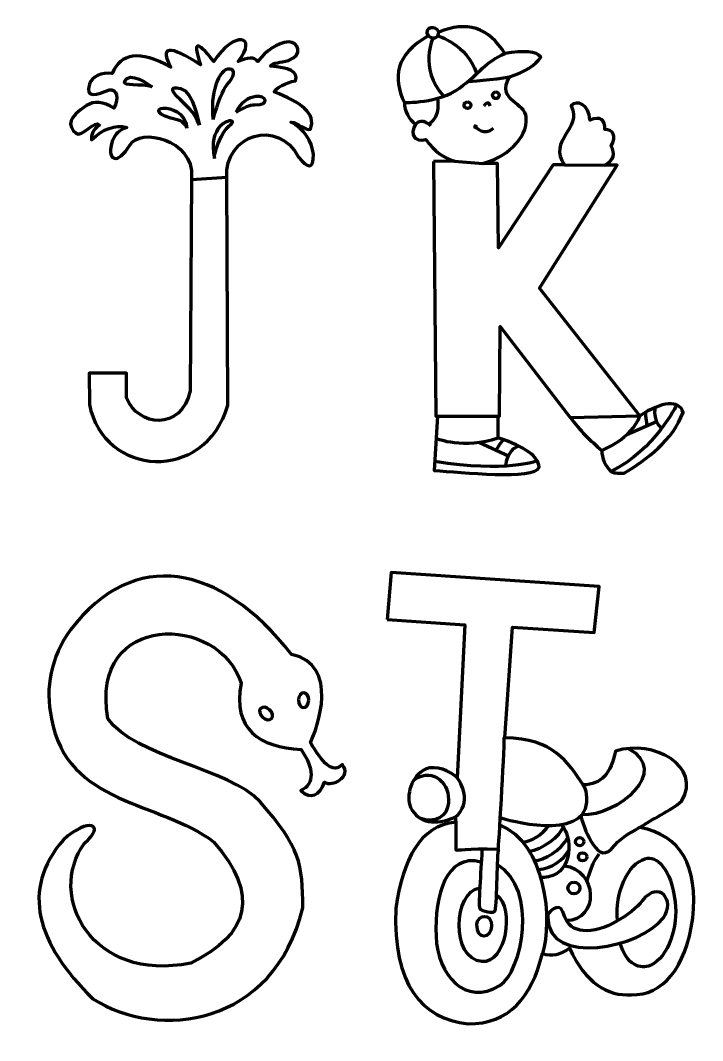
# Model space of a CAD drawing. Header units: centimetres. Extents: x -13.7 to 17.1, y 0.8 to 15.5.
# Drawn here: x -13.66 to -7.48, y 0.82 to 10.07 of the extents above; entities that cross this region are included whole.
import ezdxf

# ---------------------------------------------------------------- set-up
doc = ezdxf.new("R2010")
doc.units = ezdxf.units.CM
doc.header["$MEASUREMENT"] = 0
doc.layers.add('Camada 1', color=7, linetype='Continuous')

msp = doc.modelspace()

# ---------------------------------------------------------------- linework, layer by layer
at = {"layer": 'Camada 1', "color": 1, "lineweight": 70}
for centre, major_axis, ratio in [((-9.35374, 9.39312), (0, 0.02997), 1), ((-9.61121, 9.3032), (0, 0.02997), 1), ((-8.59282, 2.62556), (0.03747, 0), 0.9997331), ((-8.56688, 2.48818), (0.03747, 0), 0.9997331), ((-8.64566, 2.20573), (0, 0.0538), 1)]:
    msp.add_ellipse(centre, major_axis=major_axis, ratio=ratio, dxfattribs=at)
at = {"layer": 'Camada 1', "lineweight": 70}
for points, knots in [([(-9.91681, 8.79427), (-9.91681, 8.79427), (-9.72899, 8.79571), (-9.72899, 8.79571), (-9.72899, 8.79571), (-9.82265, 8.82244), (-9.90945, 8.88344), (-9.98668, 8.99236), (-9.98668, 8.99236), (-10.09168, 8.9689), (-10.13559, 9.03388), (-10.08166, 9.13167), (-10.08166, 9.13167), (-10.14402, 9.1812), (-10.18042, 9.2449), (-10.18251, 9.32731), (-10.18251, 9.32731), (-10.28827, 9.55272), (-10.26616, 9.76085), (-9.96634, 9.93145), (-9.96634, 9.93145), (-10.01889, 10.01568), (-9.88563, 10.02985), (-9.87037, 9.96474), (-9.87037, 9.96474), (-9.61895, 10.07209), (-9.41895, 10.00891), (-9.27165, 9.77103), (-9.27165, 9.77103), (-9.10024, 9.79973), (-8.98515, 9.79323), (-8.94525, 9.73973), (-8.94525, 9.73973), (-8.99442, 9.66502), (-9.08552, 9.60431), (-9.22976, 9.56129), (-9.22976, 9.56129), (-9.35545, 9.33713), (-9.07498, 9.32471), (-9.0786, 9.19346), (-9.0786, 9.19346), (-9.06043, 8.99252), (-9.27667, 8.82291), (-9.47131, 8.77536), (-9.47131, 8.77536), (-9.47131, 8.77536), (-9.33664, 8.77615), (-9.33664, 8.77615), (-9.33664, 8.77615), (-9.33664, 8.77615), (-9.3289, 8.00909), (-9.3289, 8.00909), (-9.3289, 8.00909), (-9.3289, 8.00909), (-8.83448, 8.76336), (-8.83448, 8.76336), (-8.83448, 8.76336), (-8.83448, 8.76336), (-8.73216, 8.7618), (-8.73216, 8.7618), (-8.73216, 8.7618), (-8.88939, 8.99023), (-8.56484, 9.08038), (-8.66915, 9.298), (-8.66915, 9.298), (-8.6212, 9.35784), (-8.50634, 9.30941), (-8.5016, 9.16867), (-8.5016, 9.16867), (-8.40141, 9.20828), (-8.36365, 9.1694), (-8.36429, 9.08226), (-8.36429, 9.08226), (-8.29504, 9.08317), (-8.25514, 9.02749), (-8.30836, 8.93151), (-8.30836, 8.93151), (-8.26813, 8.8634), (-8.28289, 8.80646), (-8.36437, 8.76031), (-8.36437, 8.76031), (-8.36437, 8.76031), (-8.25315, 8.75844), (-8.25315, 8.75844), (-8.25315, 8.75844), (-8.25315, 8.75844), (-8.95594, 7.64291), (-8.95594, 7.64291), (-8.95594, 7.64291), (-8.95594, 7.64291), (-8.04648, 6.48672), (-8.04648, 6.48672), (-8.04648, 6.48672), (-7.8482, 6.6193), (-7.6902, 6.63317), (-7.65629, 6.51813), (-7.65629, 6.51813), (-7.75062, 6.26575), (-7.98228, 6.09021), (-8.18942, 5.96699), (-8.18942, 5.96699), (-8.23019, 5.96856), (-8.27095, 5.96196), (-8.31172, 5.98152), (-8.31172, 5.98152), (-8.35988, 6.03415), (-8.39332, 6.10149), (-8.39243, 6.17375), (-8.39243, 6.17375), (-8.49776, 6.26035), (-8.59164, 6.35676), (-8.67899, 6.47279), (-8.67899, 6.47279), (-8.67899, 6.47279), (-9.31534, 7.29706), (-9.31534, 7.29706), (-9.31534, 7.29706), (-9.31534, 7.29706), (-9.32079, 6.48477), (-9.32079, 6.48477), (-9.32079, 6.48477), (-9.32079, 6.48477), (-9.33269, 6.48478), (-9.33269, 6.48478), (-9.33269, 6.48478), (-9.33269, 6.48478), (-9.33159, 6.28667), (-9.33159, 6.28667), (-9.33159, 6.28667), (-9.08411, 6.20548), (-8.96712, 6.11642), (-8.96154, 6.02161), (-8.96154, 6.02161), (-8.99885, 5.90145), (-9.67125, 5.97663), (-9.9117, 5.99098), (-9.9117, 5.99098), (-9.9117, 5.99098), (-9.88045, 6.48384), (-9.88045, 6.48384), (-9.88045, 6.48384), (-9.88045, 6.48384), (-9.89829, 6.48385), (-9.89829, 6.48385), (-9.89829, 6.48385), (-9.89829, 6.48385), (-9.91681, 8.79427), (-9.91681, 8.79427)], [0, 0, 0, 0, 0.0263158, 0.0263158, 0.0263158, 0.0263158, 0.0526316, 0.0526316, 0.0526316, 0.0526316, 0.0789474, 0.0789474, 0.0789474, 0.0789474, 0.1052632, 0.1052632, 0.1052632, 0.1052632, 0.1315789, 0.1315789, 0.1315789, 0.1315789, 0.1578947, 0.1578947, 0.1578947, 0.1578947, 0.1842105, 0.1842105, 0.1842105, 0.1842105, 0.2105263, 0.2105263, 0.2105263, 0.2105263, 0.2368421, 0.2368421, 0.2368421, 0.2368421, 0.2631579, 0.2631579, 0.2631579, 0.2631579, 0.2894737, 0.2894737, 0.2894737, 0.2894737, 0.3157895, 0.3157895, 0.3157895, 0.3157895, 0.3421053, 0.3421053, 0.3421053, 0.3421053, 0.3684211, 0.3684211, 0.3684211, 0.3684211, 0.3947368, 0.3947368, 0.3947368, 0.3947368, 0.4210526, 0.4210526, 0.4210526, 0.4210526, 0.4473684, 0.4473684, 0.4473684, 0.4473684, 0.4736842, 0.4736842, 0.4736842, 0.4736842, 0.5, 0.5, 0.5, 0.5, 0.5263158, 0.5263158, 0.5263158, 0.5263158, 0.5526316, 0.5526316, 0.5526316, 0.5526316, 0.5789474, 0.5789474, 0.5789474, 0.5789474, 0.6052632, 0.6052632, 0.6052632, 0.6052632, 0.6315789, 0.6315789, 0.6315789, 0.6315789, 0.6578947, 0.6578947, 0.6578947, 0.6578947, 0.6842105, 0.6842105, 0.6842105, 0.6842105, 0.7105263, 0.7105263, 0.7105263, 0.7105263, 0.7368421, 0.7368421, 0.7368421, 0.7368421, 0.7631579, 0.7631579, 0.7631579, 0.7631579, 0.7894737, 0.7894737, 0.7894737, 0.7894737, 0.8157895, 0.8157895, 0.8157895, 0.8157895, 0.8421053, 0.8421053, 0.8421053, 0.8421053, 0.8684211, 0.8684211, 0.8684211, 0.8684211, 0.8947368, 0.8947368, 0.8947368, 0.8947368, 0.9210526, 0.9210526, 0.9210526, 0.9210526, 0.9473684, 0.9473684, 0.9473684, 0.9473684, 1, 1, 1, 1]), ([(-13.03665, 6.59078), (-13.03665, 6.59078), (-13.03873, 6.87453), (-13.03873, 6.87453), (-13.03873, 6.87453), (-13.03873, 6.87453), (-12.70156, 6.8733), (-12.70156, 6.8733), (-12.70156, 6.8733), (-12.70156, 6.8733), (-12.69953, 6.64889), (-12.69953, 6.64889), (-12.69953, 6.64889), (-12.59789, 6.38923), (-12.20638, 6.3449), (-12.12231, 6.7141), (-12.12231, 6.7141), (-12.12231, 6.7141), (-12.11116, 8.64695), (-12.11116, 8.64695), (-12.11116, 8.64695), (-12.08924, 9.00187), (-12.58124, 9.10017), (-12.67142, 8.94152), (-12.67142, 8.94152), (-12.77485, 8.75955), (-12.89141, 8.79078), (-12.82737, 8.98772), (-12.82737, 8.98772), (-12.80028, 9.03908), (-12.76951, 9.0766), (-12.69759, 9.10121), (-12.69759, 9.10121), (-12.8064, 9.1299), (-12.91267, 9.08763), (-13.01694, 8.98942), (-13.01694, 8.98942), (-13.02266, 9.03554), (-13.00856, 9.08033), (-12.94627, 9.12192), (-12.94627, 9.12192), (-12.98296, 9.18062), (-13.10803, 9.00308), (-13.15832, 9.04819), (-13.15832, 9.04819), (-13.23853, 9.11547), (-13.22873, 9.19608), (-13.06418, 9.29962), (-13.06418, 9.29962), (-12.99516, 9.34473), (-12.91202, 9.33565), (-12.81582, 9.27651), (-12.81582, 9.27651), (-12.76587, 9.36829), (-12.78723, 9.44969), (-12.85625, 9.44401), (-12.85625, 9.44401), (-12.9683, 9.39853), (-13.07885, 9.359), (-13.03736, 9.49341), (-13.03736, 9.49341), (-13.01536, 9.56162), (-12.92902, 9.60472), (-12.83053, 9.59021), (-12.83053, 9.59021), (-12.75177, 9.77191), (-12.58629, 9.8103), (-12.29906, 9.64753), (-12.29906, 9.64753), (-12.40114, 9.83989), (-12.31902, 9.85447), (-12.03133, 9.67064), (-12.03133, 9.67064), (-12.09591, 9.8678), (-12.07559, 9.91345), (-11.90901, 9.69815), (-11.90901, 9.69815), (-11.72804, 9.9854), (-11.49942, 9.93892), (-11.68953, 9.69815), (-11.68953, 9.69815), (-11.60643, 9.73821), (-11.54306, 9.7442), (-11.50982, 9.69815), (-11.50982, 9.69815), (-11.43167, 9.80124), (-11.34004, 9.86579), (-11.23017, 9.87822), (-11.23017, 9.87822), (-11.14944, 9.87762), (-11.08792, 9.7596), (-11.23324, 9.7097), (-11.23324, 9.7097), (-11.30589, 9.68562), (-11.37085, 9.69386), (-11.39597, 9.65841), (-11.39597, 9.65841), (-11.23281, 9.6445), (-11.13795, 9.60677), (-11.1697, 9.52487), (-11.1697, 9.52487), (-11.25918, 9.50801), (-11.34866, 9.46056), (-11.36166, 9.4233), (-11.36166, 9.4233), (-11.12541, 9.33403), (-10.97608, 9.22872), (-11.03453, 9.08503), (-11.03453, 9.08503), (-11.07947, 9.07127), (-11.1414, 9.14248), (-11.21013, 9.15081), (-11.21013, 9.15081), (-11.09154, 9.08503), (-11.02156, 8.97867), (-11.00722, 8.8585), (-11.00722, 8.8585), (-11.00447, 8.70774), (-11.06194, 8.73764), (-11.14082, 8.83177), (-11.14082, 8.83177), (-11.32334, 9.18939), (-11.81562, 9.03797), (-11.79247, 8.64661), (-11.79247, 8.64661), (-11.79247, 8.64661), (-11.78194, 6.58497), (-11.78194, 6.58497), (-11.78194, 6.58497), (-11.98421, 5.87119), (-12.91256, 5.93333), (-13.03665, 6.59078)], [0, 0, 0, 0, 0.0294118, 0.0294118, 0.0294118, 0.0294118, 0.0588235, 0.0588235, 0.0588235, 0.0588235, 0.0882353, 0.0882353, 0.0882353, 0.0882353, 0.1176471, 0.1176471, 0.1176471, 0.1176471, 0.1470588, 0.1470588, 0.1470588, 0.1470588, 0.1764706, 0.1764706, 0.1764706, 0.1764706, 0.2058824, 0.2058824, 0.2058824, 0.2058824, 0.2352941, 0.2352941, 0.2352941, 0.2352941, 0.2647059, 0.2647059, 0.2647059, 0.2647059, 0.2941176, 0.2941176, 0.2941176, 0.2941176, 0.3235294, 0.3235294, 0.3235294, 0.3235294, 0.3529412, 0.3529412, 0.3529412, 0.3529412, 0.3823529, 0.3823529, 0.3823529, 0.3823529, 0.4117647, 0.4117647, 0.4117647, 0.4117647, 0.4411765, 0.4411765, 0.4411765, 0.4411765, 0.4705882, 0.4705882, 0.4705882, 0.4705882, 0.5, 0.5, 0.5, 0.5, 0.5294118, 0.5294118, 0.5294118, 0.5294118, 0.5588235, 0.5588235, 0.5588235, 0.5588235, 0.5882353, 0.5882353, 0.5882353, 0.5882353, 0.6176471, 0.6176471, 0.6176471, 0.6176471, 0.6470588, 0.6470588, 0.6470588, 0.6470588, 0.6764706, 0.6764706, 0.6764706, 0.6764706, 0.7058824, 0.7058824, 0.7058824, 0.7058824, 0.7352941, 0.7352941, 0.7352941, 0.7352941, 0.7647059, 0.7647059, 0.7647059, 0.7647059, 0.7941176, 0.7941176, 0.7941176, 0.7941176, 0.8235294, 0.8235294, 0.8235294, 0.8235294, 0.8529412, 0.8529412, 0.8529412, 0.8529412, 0.8823529, 0.8823529, 0.8823529, 0.8823529, 0.9117647, 0.9117647, 0.9117647, 0.9117647, 0.9411765, 0.9411765, 0.9411765, 0.9411765, 1, 1, 1, 1]), ([(-13.3813, 3.73993), (-13.44082, 4.02531), (-13.38738, 4.29454), (-13.20992, 4.54606), (-13.20992, 4.54606), (-12.63121, 5.29596), (-11.85687, 5.15032), (-11.2041, 4.3239), (-11.2041, 4.3239), (-10.76522, 4.2307), (-10.97035, 3.65183), (-11.03328, 3.52541), (-11.03328, 3.52541), (-11.03631, 3.51932), (-11.03099, 3.5293), (-11.03328, 3.52541), (-11.03328, 3.52541), (-10.92862, 3.34322), (-10.82791, 3.23421), (-10.7437, 3.32515), (-10.7437, 3.32515), (-10.65578, 3.21089), (-10.8378, 3.11923), (-10.9068, 3.16587), (-10.9068, 3.16587), (-10.94898, 3.04324), (-11.03106, 3.00306), (-11.12111, 3.08921), (-11.12111, 3.08921), (-10.99392, 3.1452), (-11.0009, 3.29517), (-11.11898, 3.46149), (-11.11898, 3.46149), (-11.12448, 3.46174), (-11.11353, 3.46118), (-11.11898, 3.46149), (-11.11898, 3.46149), (-11.49443, 3.48298), (-11.74414, 3.64316), (-11.66052, 4.06172), (-11.66052, 4.06172), (-11.85819, 4.69284), (-13.04239, 4.71827), (-12.8689, 3.74153), (-12.8689, 3.74153), (-12.63424, 3.39141), (-11.7582, 3.2904), (-11.49017, 2.98598), (-11.49017, 2.98598), (-11.12539, 2.57929), (-11.1033, 2.41714), (-11.10254, 2.0261), (-11.10254, 2.0261), (-11.36601, 0.94873), (-12.40918, 0.82214), (-13.0068, 1.20093), (-13.0068, 1.20093), (-13.51486, 1.70494), (-13.66246, 2.18856), (-13.27339, 2.64181), (-13.27339, 2.64181), (-13.04653, 2.85091), (-12.88171, 2.7852), (-13.08138, 2.61112), (-13.08138, 2.61112), (-13.42882, 2.135), (-13.01904, 1.34274), (-12.11815, 1.52465), (-12.11815, 1.52465), (-11.58584, 1.78333), (-11.49309, 2.14405), (-11.90868, 2.62277), (-11.90868, 2.62277), (-12.39955, 2.99516), (-13.23954, 2.95495), (-13.3813, 3.73993)], [0, 0, 0, 0, 0.05, 0.05, 0.05, 0.05, 0.1, 0.1, 0.1, 0.1, 0.15, 0.15, 0.15, 0.15, 0.2, 0.2, 0.2, 0.2, 0.25, 0.25, 0.25, 0.25, 0.3, 0.3, 0.3, 0.3, 0.35, 0.35, 0.35, 0.35, 0.4, 0.4, 0.4, 0.4, 0.45, 0.45, 0.45, 0.45, 0.5, 0.5, 0.5, 0.5, 0.55, 0.55, 0.55, 0.55, 0.6, 0.6, 0.6, 0.6, 0.65, 0.65, 0.65, 0.65, 0.7, 0.7, 0.7, 0.7, 0.75, 0.75, 0.75, 0.75, 0.8, 0.8, 0.8, 0.8, 0.85, 0.85, 0.85, 0.85, 0.9, 0.9, 0.9, 0.9, 1, 1, 1, 1]), ([(-10.33666, 4.6394), (-10.33666, 4.6394), (-10.30154, 5.06679), (-10.30154, 5.06679), (-10.30154, 5.06679), (-10.30154, 5.06679), (-8.41632, 4.93799), (-8.41632, 4.93799), (-8.41632, 4.93799), (-8.41632, 4.93799), (-8.46316, 4.52231), (-8.46316, 4.52231), (-8.46316, 4.52231), (-8.46316, 4.52231), (-9.20085, 4.56915), (-9.20085, 4.56915), (-9.20085, 4.56915), (-9.20085, 4.56915), (-9.27111, 3.56799), (-9.27111, 3.56799), (-9.27111, 3.56799), (-8.8321, 3.56078), (-8.70039, 3.3487), (-8.56269, 3.1406), (-8.56269, 3.1406), (-8.39787, 3.14028), (-8.30638, 3.25178), (-8.26929, 3.44624), (-8.26929, 3.44624), (-7.92394, 3.559), (-7.47914, 3.30724), (-7.66826, 2.9949), (-7.66826, 2.9949), (-7.7681, 2.90109), (-7.94458, 2.83363), (-8.04682, 2.75299), (-8.04682, 2.75299), (-7.67425, 2.68419), (-7.51966, 2.40567), (-7.56859, 1.93134), (-7.56859, 1.93134), (-7.63101, 1.47038), (-7.84695, 1.23219), (-8.12212, 1.23663), (-8.12212, 1.23663), (-8.34392, 1.22584), (-8.54127, 1.34282), (-8.68564, 1.65936), (-8.68564, 1.65936), (-8.76443, 1.59928), (-8.84636, 1.5832), (-8.93154, 1.61253), (-8.93154, 1.61253), (-9.0281, 1.21014), (-9.2355, 0.97216), (-9.60483, 0.97436), (-9.60483, 0.97436), (-10.02699, 1.01691), (-10.28692, 1.33155), (-10.25959, 2.0185), (-10.25959, 2.0185), (-10.19535, 2.46837), (-10.03996, 2.77112), (-9.71658, 2.80273), (-9.71658, 2.80273), (-9.71658, 2.80273), (-9.7223, 2.84775), (-9.7223, 2.84775), (-9.7223, 2.84775), (-9.90092, 2.77421), (-10.05128, 2.78987), (-10.12589, 2.93568), (-10.12589, 2.93568), (-10.16921, 3.04415), (-10.12391, 3.21828), (-9.98538, 3.28697), (-9.98538, 3.28697), (-9.8951, 3.31381), (-9.77287, 3.27694), (-9.70248, 3.20376), (-9.70248, 3.20376), (-9.70248, 3.20376), (-9.6341, 4.59256), (-9.6341, 4.59256), (-9.6341, 4.59256), (-9.6341, 4.59256), (-10.33666, 4.6394), (-10.33666, 4.6394)], [0, 0, 0, 0, 0.0434783, 0.0434783, 0.0434783, 0.0434783, 0.0869565, 0.0869565, 0.0869565, 0.0869565, 0.1304348, 0.1304348, 0.1304348, 0.1304348, 0.173913, 0.173913, 0.173913, 0.173913, 0.2173913, 0.2173913, 0.2173913, 0.2173913, 0.2608696, 0.2608696, 0.2608696, 0.2608696, 0.3043478, 0.3043478, 0.3043478, 0.3043478, 0.3478261, 0.3478261, 0.3478261, 0.3478261, 0.3913043, 0.3913043, 0.3913043, 0.3913043, 0.4347826, 0.4347826, 0.4347826, 0.4347826, 0.4782609, 0.4782609, 0.4782609, 0.4782609, 0.5217391, 0.5217391, 0.5217391, 0.5217391, 0.5652174, 0.5652174, 0.5652174, 0.5652174, 0.6086957, 0.6086957, 0.6086957, 0.6086957, 0.6521739, 0.6521739, 0.6521739, 0.6521739, 0.6956522, 0.6956522, 0.6956522, 0.6956522, 0.7391304, 0.7391304, 0.7391304, 0.7391304, 0.7826087, 0.7826087, 0.7826087, 0.7826087, 0.826087, 0.826087, 0.826087, 0.826087, 0.8695652, 0.8695652, 0.8695652, 0.8695652, 0.9130435, 0.9130435, 0.9130435, 0.9130435, 1, 1, 1, 1])]:
    msp.add_open_spline(points, degree=3, knots=knots, dxfattribs=at)
at = {"layer": 'Camada 1', "color": 1, "lineweight": 70}
for points in [[(-9.92197, 9.91455), (-9.92197, 9.91455), (-10.0558, 9.64539), (-9.82703, 9.38373)], [(-9.96634, 9.93146), (-9.96634, 9.93146), (-9.87825, 9.87505), (-9.87037, 9.96474)], [(-9.8797, 9.93196), (-9.8797, 9.93196), (-9.62075, 9.86482), (-9.52689, 9.5885)], [(-9.6049, 9.51934), (-9.6049, 9.51934), (-9.36175, 9.53505), (-9.22976, 9.56129)], [(-9.88381, 9.36573), (-9.88381, 9.36573), (-9.84682, 9.20148), (-9.95841, 9.12984)], [(-9.45897, 9.29788), (-9.45897, 9.29788), (-9.41958, 9.36225), (-9.40709, 9.29788)], [(-9.94126, 9.11488), (-9.94126, 9.11488), (-10.01839, 9.19649), (-10.08166, 9.13167)], [(-9.55409, 9.10431), (-9.55409, 9.10431), (-9.53584, 9.10239), (-9.53104, 9.12928)], [(-9.5403, 9.1097), (-9.5403, 9.1097), (-9.45274, 9.014), (-9.37492, 9.09614)], [(-9.72899, 8.79571), (-9.72899, 8.79571), (-9.47131, 8.77537), (-9.47131, 8.77537)], [(-8.73216, 8.7618), (-8.73216, 8.7618), (-8.36437, 8.76032), (-8.36437, 8.76032)], [(-11.79247, 8.64661), (-11.79247, 8.64661), (-12.11128, 8.62737), (-12.11128, 8.62737)], [(-7.71406, 6.58552), (-7.71406, 6.58552), (-7.90806, 6.1813), (-8.31172, 5.98152)], [(-9.88045, 6.48384), (-9.88045, 6.48384), (-9.33269, 6.48478), (-9.33269, 6.48478)], [(-8.67899, 6.47279), (-8.67899, 6.47279), (-8.04648, 6.48672), (-8.04648, 6.48672)], [(-8.39243, 6.17375), (-8.39243, 6.17375), (-8.12211, 6.27808), (-8.04648, 6.48672)], [(-7.98054, 6.3978), (-7.98054, 6.3978), (-7.99828, 6.48445), (-7.99249, 6.52049)], [(-7.90975, 6.56242), (-7.90975, 6.56242), (-7.93735, 6.44312), (-7.85058, 6.37253)], [(-8.1656, 6.31667), (-8.1656, 6.31667), (-7.89744, 6.43423), (-7.89744, 6.43423)], [(-9.89322, 6.28244), (-9.89322, 6.28244), (-9.64134, 6.17964), (-9.33159, 6.28667)], [(-9.5006, 6.24624), (-9.5006, 6.24624), (-9.23883, 6.12406), (-9.23883, 6.12406)], [(-9.34979, 6.17584), (-9.34979, 6.17584), (-9.31182, 6.24749), (-9.28067, 6.2692)], [(-9.26319, 6.03108), (-9.26319, 6.03108), (-9.25626, 6.16506), (-9.15635, 6.21021)], [(-8.98917, 6.07475), (-8.97973, 6.08016), (-9.25785, 5.96631), (-9.90648, 6.07337)], [(-8.15501, 3.47039), (-7.76128, 3.26772), (-8.2516, 2.85499), (-8.57376, 2.86843)], [(-9.7223, 2.84775), (-9.56026, 2.98228), (-9.67436, 3.16273), (-9.70248, 3.20376)], [(-9.32144, 2.77892), (-8.89756, 2.61559), (-8.8364, 1.90283), (-8.93154, 1.61253)], [(-9.102, 2.62459), (-9.03942, 2.62267), (-8.92991, 2.68892), (-8.87231, 2.773)], [(-9.05014, 2.54039), (-8.93738, 2.55007), (-8.75942, 2.68094), (-8.74404, 2.76051)], [(-9.00398, 2.45405), (-8.91858, 2.45704), (-8.76048, 2.54651), (-8.70188, 2.66409)], [(-8.96558, 2.37481), (-8.85701, 2.37481), (-8.73265, 2.46478), (-8.69246, 2.54886)], [(-8.52906, 2.26873), (-8.50824, 2.30192), (-8.50711, 2.38416), (-8.417, 2.51605)], [(-8.73276, 2.40693), (-8.43363, 2.3772), (-8.4077, 1.90984), (-8.71964, 1.90984)]]:
    msp.add_open_spline(points, degree=3, dxfattribs=at)
for points, knots in [([(-10.18251, 9.32731), (-10.18251, 9.32731), (-9.87209, 9.31854), (-9.68187, 9.4588), (-9.68187, 9.4588), (-9.49166, 9.59906), (-9.4513, 9.69322), (-9.27165, 9.77103)], [0, 0, 0, 0, 0.3333333, 0.3333333, 0.3333333, 0.3333333, 1, 1, 1, 1]), ([(-12.46688, 9.46895), (-12.48968, 9.48561), (-12.67573, 9.62133), (-12.71809, 9.51795), (-12.71809, 9.51795), (-12.73756, 9.47045), (-12.57198, 9.50093), (-12.46688, 9.46895)], [0, 0, 0, 0, 0.3333333, 0.3333333, 0.3333333, 0.3333333, 1, 1, 1, 1]), ([(-11.91544, 9.17498), (-11.94885, 9.39498), (-11.86715, 9.64072), (-11.76478, 9.63107), (-11.76478, 9.63107), (-11.70872, 9.62578), (-11.72356, 9.56165), (-11.788, 9.49009), (-11.788, 9.49009), (-11.82943, 9.44409), (-11.87213, 9.32924), (-11.91544, 9.17498)], [0, 0, 0, 0, 0.25, 0.25, 0.25, 0.25, 0.5, 0.5, 0.5, 0.5, 1, 1, 1, 1]), ([(-12.04033, 9.12311), (-12.05082, 9.14959), (-12.08956, 9.42195), (-12.21181, 9.45551), (-12.21181, 9.45551), (-12.31277, 9.48322), (-12.2869, 9.4265), (-12.24683, 9.38546), (-12.24683, 9.38546), (-12.16032, 9.29688), (-12.0874, 9.25595), (-12.04033, 9.12311)], [0, 0, 0, 0, 0.25, 0.25, 0.25, 0.25, 0.5, 0.5, 0.5, 0.5, 1, 1, 1, 1]), ([(-12.15273, 9.09621), (-12.19015, 9.38279), (-12.66202, 9.26609), (-12.22863, 9.16873), (-12.22863, 9.16873), (-12.18246, 9.15836), (-12.15265, 9.09557), (-12.15273, 9.09621)], [0, 0, 0, 0, 0.3333333, 0.3333333, 0.3333333, 0.3333333, 1, 1, 1, 1]), ([(-11.70697, 9.24031), (-11.67376, 9.3277), (-11.59014, 9.37323), (-11.52709, 9.38248), (-11.52709, 9.38248), (-11.44066, 9.39514), (-11.39006, 9.30288), (-11.53983, 9.30743), (-11.53983, 9.30743), (-11.57789, 9.30859), (-11.64181, 9.28251), (-11.70697, 9.24031)], [0, 0, 0, 0, 0.25, 0.25, 0.25, 0.25, 0.5, 0.5, 0.5, 0.5, 1, 1, 1, 1]), ([(-11.90391, 8.81953), (-11.96687, 9.11288), (-11.76606, 9.18716), (-11.7402, 9.15366), (-11.7402, 9.15366), (-11.72951, 9.13983), (-11.77688, 9.11988), (-11.80574, 9.07744), (-11.80574, 9.07744), (-11.85508, 9.0049), (-11.90391, 8.89246), (-11.90391, 8.81953)], [0, 0, 0, 0, 0.25, 0.25, 0.25, 0.25, 0.5, 0.5, 0.5, 0.5, 1, 1, 1, 1]), ([(-11.04888, 3.90753), (-11.05016, 3.87042), (-11.07227, 3.84106), (-11.09825, 3.84196), (-11.09825, 3.84196), (-11.12423, 3.84286), (-11.14425, 3.87368), (-11.14296, 3.9108), (-11.14296, 3.9108), (-11.14168, 3.94792), (-11.11957, 3.97727), (-11.09359, 3.97637), (-11.09359, 3.97637), (-11.06761, 3.97547), (-11.04759, 3.94465), (-11.04888, 3.90753)], [0, 0, 0, 0, 0.2, 0.2, 0.2, 0.2, 0.4, 0.4, 0.4, 0.4, 0.6, 0.6, 0.6, 0.6, 1, 1, 1, 1]), ([(-11.40395, 3.82259), (-11.37675, 3.7973), (-11.36906, 3.76136), (-11.38676, 3.74232), (-11.38676, 3.74232), (-11.40446, 3.72329), (-11.44086, 3.72836), (-11.46806, 3.75365), (-11.46806, 3.75365), (-11.49526, 3.77894), (-11.50296, 3.81487), (-11.48525, 3.83391), (-11.48525, 3.83391), (-11.46755, 3.85295), (-11.43115, 3.84788), (-11.40395, 3.82259)], [0, 0, 0, 0, 0.2, 0.2, 0.2, 0.2, 0.4, 0.4, 0.4, 0.4, 0.6, 0.6, 0.6, 0.6, 1, 1, 1, 1]), ([(-9.71658, 2.80273), (-9.7165, 2.63437), (-9.71738, 2.61023), (-9.71448, 2.55261), (-9.71448, 2.55261), (-9.69546, 2.54173), (-9.62746, 2.56819), (-9.33067, 2.55734), (-9.33067, 2.55734), (-9.32791, 2.55724), (-9.27686, 3.42891), (-9.27686, 3.5699)], [0, 0, 0, 0, 0.25, 0.25, 0.25, 0.25, 0.5, 0.5, 0.5, 0.5, 1, 1, 1, 1]), ([(-10.09455, 3.18704), (-9.90623, 3.31053), (-9.76834, 3.13786), (-9.78219, 2.97928), (-9.78219, 2.97928), (-9.79289, 2.85672), (-9.90306, 2.78108), (-10.04222, 2.84015)], [0, 0, 0, 0, 0.3333333, 0.3333333, 0.3333333, 0.3333333, 1, 1, 1, 1]), ([(-9.31214, 2.84546), (-9.26489, 2.82094), (-8.55346, 2.63251), (-8.52944, 2.98306), (-8.52944, 2.98306), (-8.52102, 3.10602), (-8.55655, 3.11815), (-8.56269, 3.1406)], [0, 0, 0, 0, 0.3333333, 0.3333333, 0.3333333, 0.3333333, 1, 1, 1, 1]), ([(-8.58198, 2.85943), (-8.56264, 2.7679), (-8.51764, 2.67102), (-8.47159, 2.60104), (-8.47159, 2.60104), (-8.4173, 2.51852), (-8.35892, 2.48319), (-8.27198, 2.59593), (-8.27198, 2.59593), (-8.2197, 2.66372), (-8.09263, 2.73093), (-8.03866, 2.75928)], [0, 0, 0, 0, 0.25, 0.25, 0.25, 0.25, 0.5, 0.5, 0.5, 0.5, 1, 1, 1, 1]), ([(-8.75395, 2.77161), (-8.66364, 2.68255), (-8.64638, 2.34854), (-8.87654, 2.30773), (-8.87654, 2.30773), (-8.91314, 2.30124), (-8.91124, 2.3018), (-8.94829, 2.3018)], [0, 0, 0, 0, 0.3333333, 0.3333333, 0.3333333, 0.3333333, 1, 1, 1, 1]), ([(-9.4883, 2.44069), (-9.80402, 2.52238), (-9.90879, 2.14189), (-9.89539, 1.7685), (-9.89539, 1.7685), (-9.88268, 1.4142), (-9.63018, 1.12971), (-9.31593, 1.32223), (-9.31593, 1.32223), (-9.11693, 1.44415), (-8.96228, 2.19595), (-9.34019, 2.41734)], [0, 0, 0, 0, 0.25, 0.25, 0.25, 0.25, 0.5, 0.5, 0.5, 0.5, 1, 1, 1, 1]), ([(-9.33067, 2.55734), (-9.34286, 2.51511), (-9.34468, 2.0862), (-9.3616, 1.99784), (-9.3616, 1.99784), (-9.36775, 1.96571), (-9.48336, 1.99118), (-9.49523, 2.01739), (-9.49523, 2.01739), (-9.51476, 2.06052), (-9.47667, 2.43423), (-9.47667, 2.55947)], [0, 0, 0, 0, 0.25, 0.25, 0.25, 0.25, 0.5, 0.5, 0.5, 0.5, 1, 1, 1, 1]), ([(-8.24913, 1.9084), (-8.27658, 2.17192), (-8.1552, 2.42292), (-8.00192, 2.47065), (-8.00192, 2.47065), (-7.89304, 2.50455), (-7.7657, 2.38386), (-7.72804, 2.07813), (-7.72804, 2.07813), (-7.70114, 1.85974), (-7.78276, 1.58067), (-7.95322, 1.50321), (-7.95322, 1.50321), (-8.03656, 1.46534), (-8.17126, 1.50532), (-8.22653, 1.7058)], [0, 0, 0, 0, 0.2, 0.2, 0.2, 0.2, 0.4, 0.4, 0.4, 0.4, 0.6, 0.6, 0.6, 0.6, 1, 1, 1, 1]), ([(-8.88296, 1.94058), (-8.8989, 1.98124), (-8.77497, 2.0863), (-8.74524, 1.98921), (-8.74524, 1.98921), (-8.70199, 1.84792), (-8.64133, 1.83047), (-8.56013, 1.8205), (-8.56013, 1.8205), (-8.38591, 1.79911), (-8.12055, 1.96577), (-8.02602, 2.08949), (-8.02602, 2.08949), (-7.87876, 2.28223), (-7.71782, 2.09369), (-7.83709, 1.93149), (-7.83709, 1.93149), (-8.0318, 1.66669), (-8.88296, 1.487), (-8.88296, 1.94058)], [0, 0, 0, 0, 0.1666667, 0.1666667, 0.1666667, 0.1666667, 0.3333333, 0.3333333, 0.3333333, 0.3333333, 0.5, 0.5, 0.5, 0.5, 0.6666667, 0.6666667, 0.6666667, 0.6666667, 1, 1, 1, 1]), ([(-9.34989, 2.14688), (-9.17592, 2.01637), (-9.2665, 1.51995), (-9.4786, 1.53807), (-9.4786, 1.53807), (-9.76371, 1.56242), (-9.74296, 2.17631), (-9.49629, 2.20633)], [0, 0, 0, 0, 0.3333333, 0.3333333, 0.3333333, 0.3333333, 1, 1, 1, 1]), ([(-9.3912, 1.85825), (-9.38983, 1.98817), (-9.5217, 1.96428), (-9.52489, 1.8743), (-9.52489, 1.8743), (-9.5303, 1.72143), (-9.39234, 1.75117), (-9.3912, 1.85825)], [0, 0, 0, 0, 0.3333333, 0.3333333, 0.3333333, 0.3333333, 1, 1, 1, 1])]:
    msp.add_open_spline(points, degree=3, knots=knots, dxfattribs=at)

doc.saveas('drawing.dxf')
